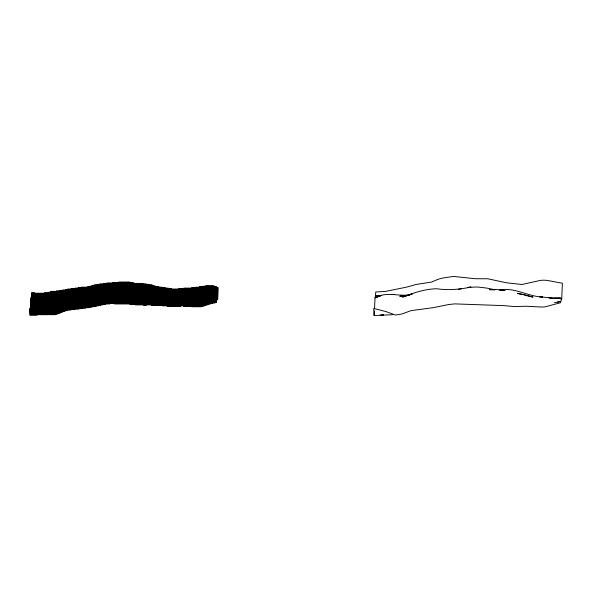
<?xml version="1.0" encoding="UTF-8"?>
<svg xmlns="http://www.w3.org/2000/svg" width="592" height="592" viewBox="0 0 592 592"><rect width="100%" height="100%" fill="white"/><g stroke="black" fill="none" stroke-linecap="round" stroke-linejoin="round"><path stroke-width="0.89" d="M374.507 308.676L375.054 297.665L381.278 295.401L378.214 296.363C389.233 291.634 401.102 297.413 412.335 294.15M374.41 310.807L374.114 315.566L392.489 314.715M499.752 289.917C514.766 287.127 527.768 296.511 542.531 297.021L539.467 296.703L551.914 298.072L548.851 297.695C555.244 299.367 563.895 294.786 560.432 302.764L544.877 306.893L541.761 307.056L526.199 306.249L513.752 306.53L504.421 305.65L454.626 303.881L448.403 304.599L432.841 307.714L411.063 310.637L401.724 314.041L395.5 315.048L386.162 311.644L373.715 308.417L374.114 315.566M380.138 295.904L375.498 296.074L375.742 291.967L385.074 291.493L406.852 287.083L416.183 284.449L431.738 282.051L434.854 280.652A33.492 33.492 0 0 1 444.185 277.826L453.516 276.434L475.295 278.728L487.734 278.758L506.404 282.776L521.959 284.493L540.622 280.364A28.52 28.52 0 0 1 549.953 280.919L562.4 283.25L561.682 299.656L561.297 298.42M380.116 295.889C377.148 293.965 371.828 298.945 377.533 297.243M378.162 296.318L375.202 297.88M408.835 295.031L411.943 293.935L402.656 296.969C413.719 292.973 424.893 288.881 436.837 288.763C448.233 290.45 459.725 289.414 470.914 287.09L467.858 287.416L477.241 286.972L486.572 288.045L495.09 289.769M405.772 295.978L402.708 296.881L405.868 296.104M458.519 289.251L461.582 288.778M557.516 302.157L560.624 301.387L554.452 302.712M409.079 295.275L399.792 296.281L406.016 295.763M406.793 295.674L409.131 295.415M561.253 298.59L551.87 298.272L561.105 298.205M558.041 298.449L561.157 298.198M118.6 282.029L129.826 282.029M112.384 282.495L132.867 282.495M106.834 282.961L134.14 282.961M103.755 283.427L142.975 283.427M99.952 283.894L146.157 283.894M97.177 284.36L149.191 284.36M94.409 284.826L152.077 284.826M92.9 285.292L152.47 285.292M91.568 285.758L141.111 285.758M143.397 285.758L154.401 285.758M205.646 285.758L213.542 285.758M89.94 286.232L156.088 286.232M202.545 286.232L214.674 286.232M87.579 286.698L158.856 286.698M199.437 286.698L216.465 286.698M81.304 287.164L162.127 287.164M196.322 287.164L217.02 287.164M78.196 287.631L165.235 287.631M191.667 287.631L218.078 287.631M75.08 288.097L168.35 288.097M183.89 288.097L218.056 288.097M71.018 288.563L171.458 288.563M178.717 288.563L218.041 288.563M67.584 289.029L218.026 289.029M65.756 289.495L218.019 289.495M62.648 289.962L218.004 289.962M59.54 290.428L217.997 290.428M56.425 290.894L217.989 290.894M50.979 291.36L217.974 291.36M50.209 291.834L217.967 291.834M48.218 292.3L217.96 292.3M31.539 292.766L34.676 292.766M44.407 292.766L217.945 292.766M31.509 293.232L217.937 293.232M31.494 293.699L217.93 293.699M31.472 294.165L217.915 294.165M31.457 294.631L217.908 294.631M31.435 295.097L217.893 295.097M31.42 295.563L217.886 295.563M31.309 296.03L217.871 296.03M31.25 296.496L217.863 296.496M31.213 296.962L217.849 296.962M31.169 297.436L217.841 297.436M30.873 297.902L217.826 297.902M30.836 298.368L217.804 298.368M30.799 298.834L217.782 298.834M30.754 299.3L217.745 299.3M30.695 299.767L216.783 299.767M30.666 300.233L216.739 300.233M30.636 300.699L216.65 300.699M30.621 301.165L216.598 301.165M30.599 301.631L216.48 301.631M30.584 302.098L216.346 302.098M30.569 302.564L216.317 302.564M30.555 303.03L214.933 303.03M30.54 303.504L212.646 303.504M30.525 303.97L109.638 303.97M114.537 303.97L210.589 303.97M30.51 304.436L105.554 304.436M129.907 304.436L208.924 304.436M30.495 304.902L102.712 304.902M135.45 304.902L207.378 304.902M30.481 305.368L100.455 305.368M143.671 305.368L146.224 305.368M151.508 305.368L205.994 305.368M30.466 305.835L98.45 305.835M162.341 305.835L204.669 305.835M30.451 306.301L96.318 306.301M167.196 306.301L180.819 306.301M183.498 306.301L203.13 306.301M30.444 306.767L93.987 306.767M191.386 306.767L201.258 306.767M30.436 307.233L91.368 307.233M30.414 307.699L88.77 307.699M30.392 308.166L85.692 308.166M29.6 308.632L82.466 308.632M29.63 309.105L78.825 309.105M29.644 309.572L74.94 309.572M29.667 310.038L70.922 310.038M29.681 310.504L67.777 310.504M29.704 310.97L65.83 310.97M29.741 311.436L64.276 311.436M29.778 311.903L62.989 311.903M29.8 312.369L61.82 312.369M29.822 312.835L60.65 312.835M29.837 313.301L59.466 313.301M29.859 313.767L58.282 313.767M29.881 314.234L56.884 314.234M29.903 314.7L48.625 314.7M49.92 314.7L55.174 314.7M29.926 315.173L36.956 315.173M499.685 289.999L505.05 290.554L495.711 289.377L489.54 289.71L492.699 289.784M527.642 295.919L533.007 297.095L523.668 294.505L517.497 293.462L522.159 294.453M523.72 294.809L526.88 295.763M383.35 314.914L380.286 315.262L383.35 314.914M394.161 294.387L391.867 294.513L394.161 294.387M494.276 289.769L492.744 289.651L494.305 289.777"/></g></svg>
